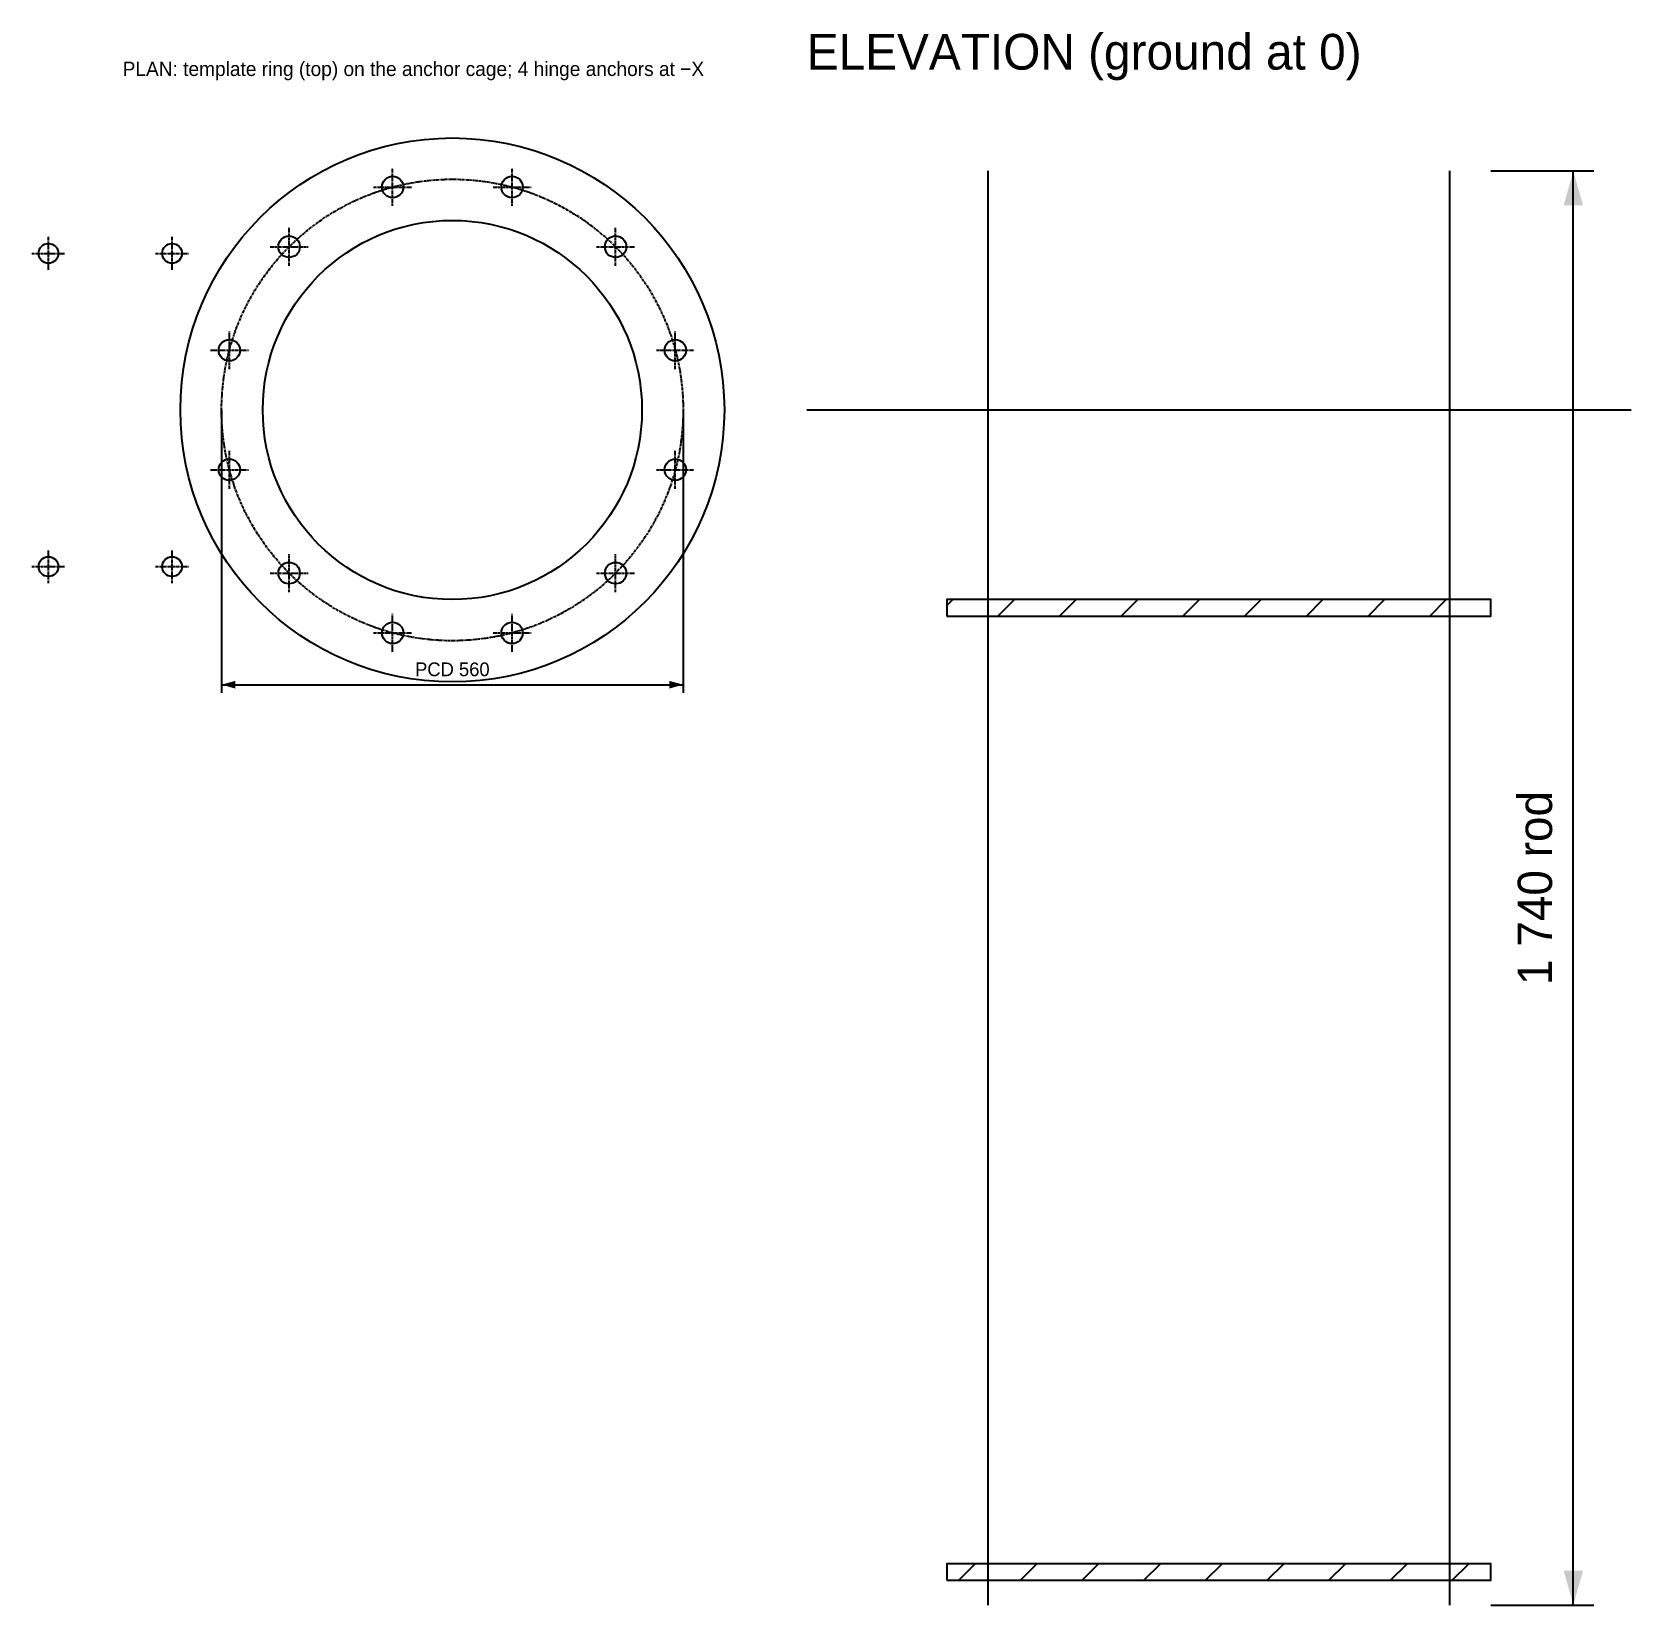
# Model space of a CAD drawing. Header units: millimetres. Extents: x 0 to 1940, y -1450 to 459.
import ezdxf
from ezdxf.enums import TextEntityAlignment as Align

# ---------------------------------------------------------------- set-up
doc = ezdxf.new("R2010")
doc.units = ezdxf.units.MM
doc.linetypes.add('CENTER', pattern=[5.08, 3.175, -0.635, 0.635, -0.635])
for name, color, linetype in [('CENTER', 1, 'CENTER'), ('DIM', 3, 'Continuous'), ('HATCH', 9, 'Continuous'), ('OUTLINE', 7, 'Continuous'), ('TEXT', 3, 'Continuous'), ('THIN', 7, 'Continuous')]:
    doc.layers.add(name, color=color, linetype=linetype)

msp = doc.modelspace()

# ---------------------------------------------------------------- hatches: boundary and pattern name
at = {"layer": 'DIM'}
for points in [[(1870, 290), (1858.3, 248.3), (1881.7, 248.3)], [(230, -333.3), (246.7, -338), (246.7, -328.7)], [(790, -333.3), (773.3, -328.7), (773.3, -338)], [(1870, -1450), (1881.7, -1408.3), (1858.3, -1408.3)]]:
    msp.add_hatch(color=7, dxfattribs=at).paths.add_polyline_path(points)
at = {"layer": 'HATCH'}
h = msp.add_hatch(dxfattribs=at)
h.set_pattern_fill('ANSI31', scale=16.667)
h.paths.add_polyline_path([(1110, -250), (1770, -250), (1770, -230), (1110, -230)])
h = msp.add_hatch(dxfattribs=at)
h.set_pattern_fill('ANSI31', scale=16.667)
h.paths.add_polyline_path([(1110, -1420), (1770, -1420), (1770, -1400), (1110, -1400)])

# ---------------------------------------------------------------- linework, layer by layer
at = {"layer": 'CENTER'}
for p, q in [((437.5, 247.5), (437.5, 293.5)), ((582.5, 247.5), (582.5, 293.5)), ((414.5, 270.5), (460.5, 270.5)), ((559.5, 270.5), (605.5, 270.5)), ((312, 175), (312, 221)), ((708, 175), (708, 221)), ((20, 170), (20, 210)), ((170, 170), (170, 210)), ((289, 198), (335, 198)), ((685, 198), (731, 198)), ((0, 190), (40, 190)), ((150, 190), (190, 190)), ((239.5, 49.5), (239.5, 95.5)), ((780.5, 49.5), (780.5, 95.5)), ((216.5, 72.5), (262.5, 72.5)), ((757.5, 72.5), (803.5, 72.5)), ((239.5, -95.5), (239.5, -49.5)), ((780.5, -95.5), (780.5, -49.5)), ((216.5, -72.5), (262.5, -72.5)), ((757.5, -72.5), (803.5, -72.5)), ((20, -210), (20, -170)), ((170, -210), (170, -170)), ((0, -190), (40, -190)), ((150, -190), (190, -190)), ((312, -221), (312, -175)), ((708, -221), (708, -175)), ((289, -198), (335, -198)), ((685, -198), (731, -198)), ((437.5, -293.5), (437.5, -247.5)), ((582.5, -293.5), (582.5, -247.5)), ((414.5, -270.5), (460.5, -270.5)), ((559.5, -270.5), (605.5, -270.5))]:
    msp.add_line(p, q, dxfattribs=at)
msp.add_circle((510, 0), 280, dxfattribs=at)
at = {"layer": 'DIM'}
for p, q in [((1770, 290), (1895, 290)), ((1870, -1450), (1870, 290)), ((230, 0), (230, -343.3)), ((790, 0), (790, -343.3)), ((230, -333.3), (790, -333.3)), ((1770, -1450), (1895, -1450))]:
    msp.add_line(p, q, dxfattribs=at)
at = {"layer": 'OUTLINE'}
for p, q in [((1160, -1450), (1160, 290)), ((1720, -1450), (1720, 290))]:
    msp.add_line(p, q, dxfattribs=at)
for points in [[(1110, -250), (1770, -250), (1770, -230), (1110, -230)], [(1110, -1420), (1770, -1420), (1770, -1400), (1110, -1400)]]:
    msp.add_lwpolyline(points, close=True, dxfattribs=at)
for centre, radius in [((510, 0), 330), ((437.5, 270.5), 13), ((582.5, 270.5), 13), ((510, 0), 230), ((20, 190), 12), ((170, 190), 12), ((312, 198), 13), ((708, 198), 13), ((239.5, 72.5), 13), ((780.5, 72.5), 13), ((239.5, -72.5), 13), ((780.5, -72.5), 13), ((20, -190), 12), ((170, -190), 12), ((312, -198), 13), ((708, -198), 13), ((437.5, -270.5), 13), ((582.5, -270.5), 13)]:
    msp.add_circle(centre, radius, dxfattribs=at)
at = {"layer": 'THIN'}
msp.add_line((940, 0), (1940, 0), dxfattribs=at)

# ---------------------------------------------------------------- texts
at = {"layer": 'DIM'}
msp.add_text('PCD 560', height=16.67, dxfattribs=at).set_placement((510, -328), align=Align.BOTTOM_CENTER)
msp.add_text('1 740 rod', height=41.67, rotation=90, dxfattribs=at).set_placement((1856.7, -580), align=Align.BOTTOM_CENTER)
at = {"layer": 'TEXT'}
for s, height, p in [('ELEVATION (ground at 0)', 43.333, (940, 400)), ('PLAN: template ring (top) on the anchor cage; 4 hinge anchors at −X', 17.333, (110, 400))]:
    msp.add_text(s, height=height, dxfattribs=at).set_placement(p, align=Align.BOTTOM_LEFT)

doc.saveas('drawing.dxf')
